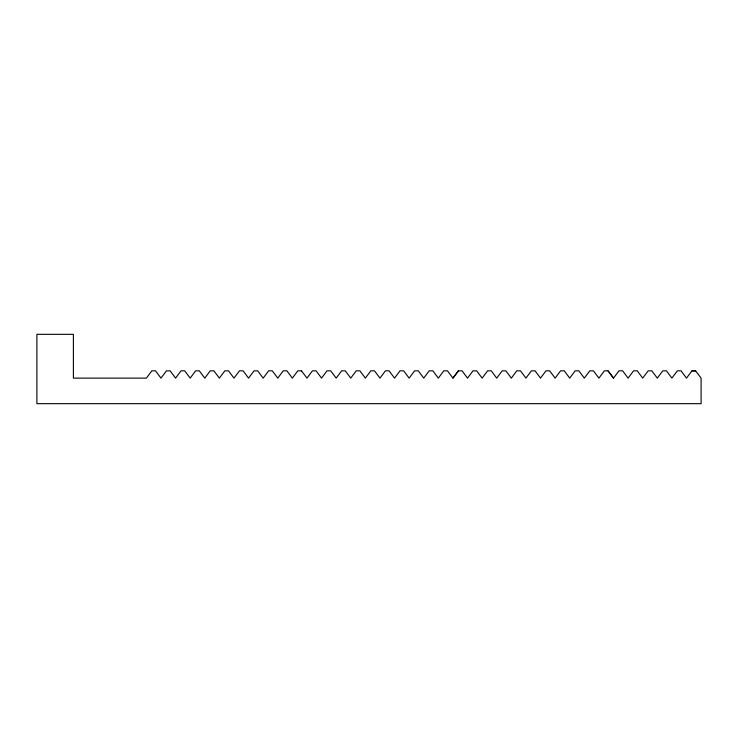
<?xml version="1.0" encoding="UTF-8"?>
<svg xmlns="http://www.w3.org/2000/svg" width="738" height="738" viewBox="0 0 738 738"><rect width="100%" height="100%" fill="white"/><g stroke="black" fill="none" stroke-linecap="round" stroke-linejoin="round"><path stroke-width="1.11" d="M301.482 370.827L306.962 378.133L312.432 370.827L316.085 370.827L321.556 378.133L327.026 370.827L330.679 370.827L336.159 378.133L341.629 370.827L345.283 370.827L350.753 378.133L356.223 370.827L359.876 370.827L365.347 378.133L370.827 370.827L374.47 370.827L379.95 378.133L385.421 370.827L389.074 370.827L394.544 378.133L400.024 370.827L403.668 370.827L409.147 378.133L414.618 370.827L418.271 370.827L423.741 378.133L429.212 370.827L432.865 370.827L438.335 378.133L443.815 370.827L447.459 370.827L452.938 378.133L458.409 370.827L462.062 370.827L467.532 378.133L473.012 370.827L476.656 370.827L482.135 378.133L487.606 370.827L491.259 370.827L496.729 378.133L502.2 370.827L505.853 370.827L511.333 378.133L516.803 370.827L520.456 370.827L525.926 378.133L531.397 370.827L535.05 370.827L540.52 378.133L546 370.827L549.644 370.827L555.124 378.133L560.594 370.827L564.247 370.827L569.718 378.133L575.197 370.827L578.841 370.827L584.321 378.133L589.791 370.827L593.444 370.827L598.915 378.133L604.385 370.827L608.038 370.827L613.509 378.124L618.988 370.827L622.641 370.827L628.112 378.133L633.582 370.827L637.235 370.827L642.706 378.133L648.185 370.827L651.829 370.827L657.309 378.133L662.779 370.827L666.432 370.827L671.903 378.133L677.373 370.827L681.026 370.827L686.506 378.133L691.976 370.827L695.63 370.827L701.1 378.133L701.1 403.677L36.9 403.677L36.9 334.323L73.394 334.323L73.394 378.124L146.382 378.133L151.853 370.827L155.506 370.827L160.985 378.133L166.456 370.827L170.109 370.827L175.579 378.133L181.05 370.827L184.703 370.827L190.173 378.133L195.653 370.827L199.297 370.827L204.777 378.133L210.247 370.827L213.9 370.827L219.371 378.133L224.85 370.827L228.494 370.827L233.974 378.133L239.444 370.827L243.097 370.827L248.568 378.133L254.038 370.827L257.691 370.827L263.162 378.133L268.641 370.827L272.285 370.827L277.765 378.133L283.235 370.827L286.888 370.827L292.359 378.133L297.838 370.827L301.482 370.827M452.938 378.133L458.409 370.827M691.976 370.827L695.63 370.827M608.038 370.827L613.509 378.133"/></g></svg>
